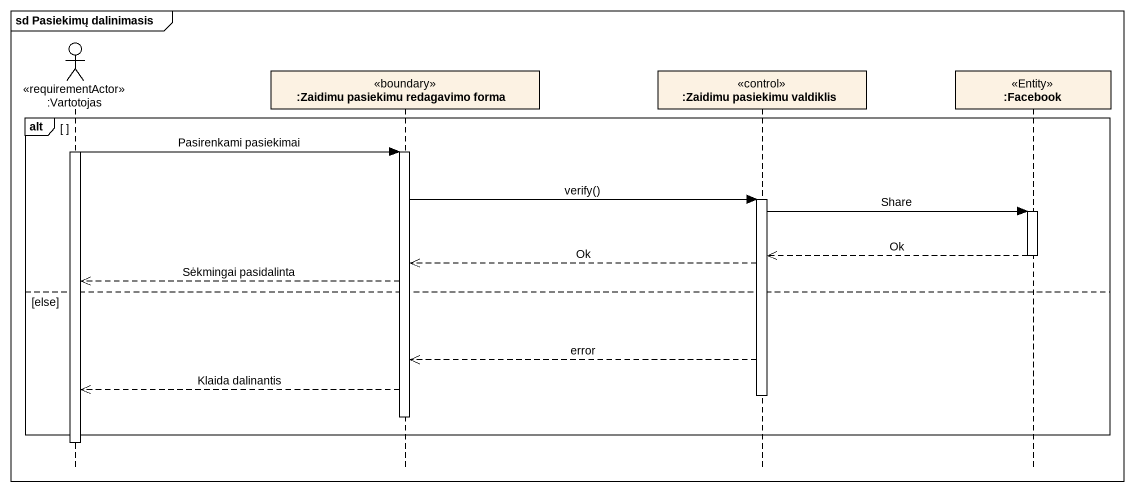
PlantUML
@startuml
mainframe sd Pasiekimų dalinimasis
hide footbox
actor ":Vartotojas" as Vartotojas <<requirementActor>>
participant ":Zaidimu pasiekimu redagavimo forma" as Zaidimu_pasiekimu <<boundary>>
participant ":Zaidimu pasiekimu valdiklis" as Zaidimu_pasiekimu_valdiklis <<control>>
participant ":Facebook" as Facebook <<Entity>>

alt
  activate Vartotojas
  Vartotojas -> Zaidimu_pasiekimu : Pasirenkami pasiekimai
  activate Zaidimu_pasiekimu
  Zaidimu_pasiekimu -> Zaidimu_pasiekimu_valdiklis : verify()
  activate Zaidimu_pasiekimu_valdiklis
  Zaidimu_pasiekimu_valdiklis -> Facebook : Share
  activate Facebook
  Facebook -->> Zaidimu_pasiekimu_valdiklis : Ok
  deactivate Facebook
  Zaidimu_pasiekimu_valdiklis -->> Zaidimu_pasiekimu : Ok
  Zaidimu_pasiekimu -->> Vartotojas : Sėkmingai pasidalinta
else else
  Zaidimu_pasiekimu_valdiklis -->> Zaidimu_pasiekimu : error
  Zaidimu_pasiekimu -->> Vartotojas : Klaida dalinantis
  deactivate Zaidimu_pasiekimu_valdiklis
  deactivate Zaidimu_pasiekimu
end
deactivate Vartotojas
@enduml
